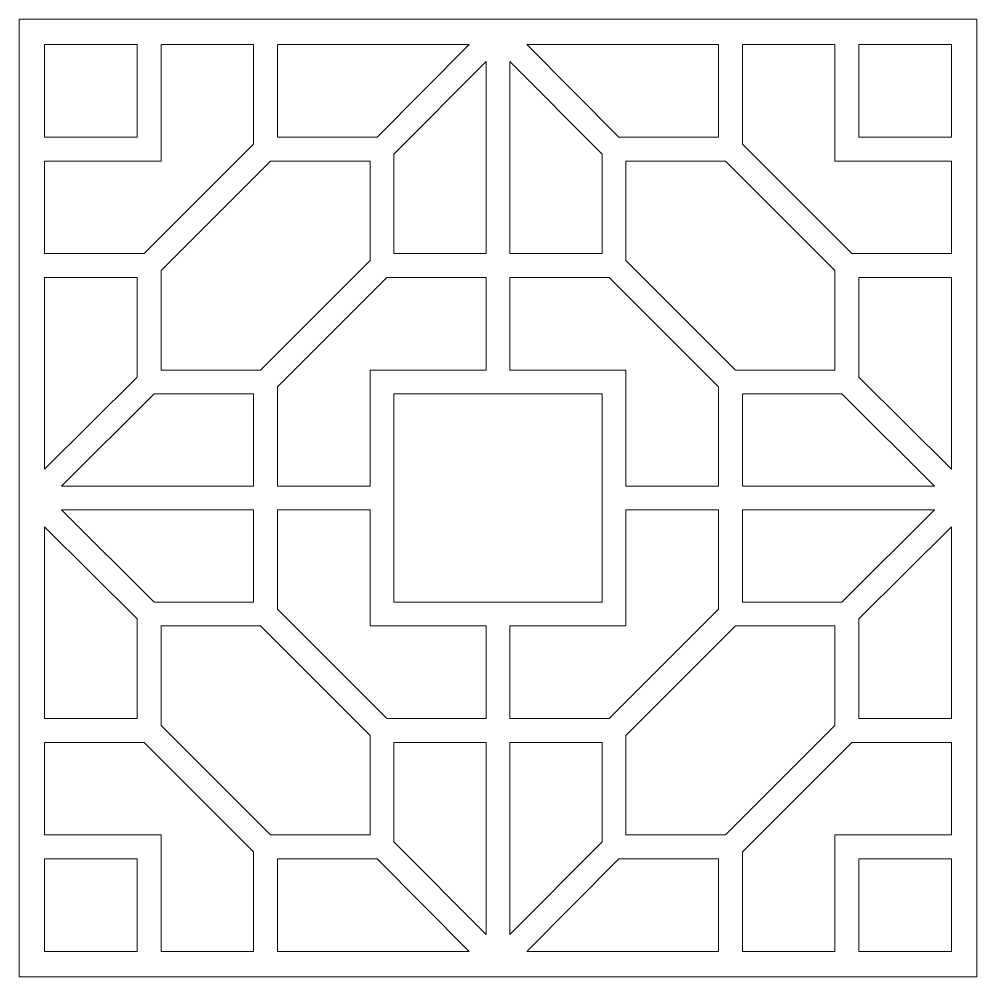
# Model space of a CAD drawing. Header units: centimetres. Extents: x -5.6 to 8.1, y -14.8 to 13.3.
# Drawn here: x -5.64 to 8.06, y -14.84 to -1.14 of the extents above; entities that cross this region are included whole.
import ezdxf

# ---------------------------------------------------------------- set-up
doc = ezdxf.new("R2010")
doc.units = ezdxf.units.CM
doc.header["$MEASUREMENT"] = 0
doc.layers.add('layer 1', color=7, linetype='Continuous')

msp = doc.modelspace()

# ---------------------------------------------------------------- linework, layer by layer
at = {"layer": 'layer 1', "color": 242, "lineweight": 9}
for points, knots in [([(-5.63918, -1.14073), (-5.63918, -1.14073), (8.06124, -1.14073), (8.06124, -1.14073), (8.06124, -1.14073), (8.06124, -1.14073), (8.06124, -14.84115), (8.06124, -14.84115), (8.06124, -14.84115), (8.06124, -14.84115), (-5.63918, -14.84115), (-5.63918, -14.84115), (-5.63918, -14.84115), (-5.63918, -14.84115), (-5.63918, -1.14073), (-5.63918, -1.14073), (-5.63918, -1.14073), (-5.63918, -1.14073), (-5.63918, -1.14073), (-5.63918, -1.14073)], [0, 0, 0, 0, 0.16666667, 0.16666667, 0.16666667, 0.16666667, 0.33333333, 0.33333333, 0.33333333, 0.33333333, 0.5, 0.5, 0.5, 0.5, 0.66666667, 0.66666667, 0.66666667, 0.66666667, 1, 1, 1, 1]), ([(-5.27505, -2.82939), (-5.27505, -2.82939), (-3.95052, -2.82939), (-3.95052, -2.82939), (-3.95052, -2.82939), (-3.95052, -2.82939), (-3.95052, -1.50486), (-3.95052, -1.50486), (-3.95052, -1.50486), (-3.95052, -1.50486), (-5.27505, -1.50486), (-5.27505, -1.50486), (-5.27505, -1.50486), (-5.27505, -1.50486), (-5.27505, -2.82939), (-5.27505, -2.82939), (-5.27505, -2.82939), (-5.27505, -2.82939), (-5.27505, -2.82939), (-5.27505, -2.82939)], [0, 0, 0, 0, 0.16666667, 0.16666667, 0.16666667, 0.16666667, 0.33333333, 0.33333333, 0.33333333, 0.33333333, 0.5, 0.5, 0.5, 0.5, 0.66666667, 0.66666667, 0.66666667, 0.66666667, 1, 1, 1, 1]), ([(-5.27505, -4.49528), (-5.27505, -4.49528), (-3.85052, -4.49528), (-3.85052, -4.49528), (-3.85052, -4.49528), (-3.85052, -4.49528), (-2.28463, -2.92937), (-2.28463, -2.92937), (-2.28463, -2.92937), (-2.28463, -2.92937), (-2.28463, -1.50486), (-2.28463, -1.50486), (-2.28463, -1.50486), (-2.28463, -1.50486), (-3.60915, -1.50486), (-3.60915, -1.50486), (-3.60915, -1.50486), (-3.60915, -1.50486), (-3.60915, -3.17076), (-3.60915, -3.17076), (-3.60915, -3.17076), (-3.60915, -3.17076), (-5.27505, -3.17076), (-5.27505, -3.17076), (-5.27505, -3.17076), (-5.27505, -3.17076), (-5.27505, -4.49528), (-5.27505, -4.49528), (-5.27505, -4.49528), (-5.27505, -4.49528), (-5.27505, -4.49528), (-5.27505, -4.49528)], [0, 0, 0, 0, 0.11111111, 0.11111111, 0.11111111, 0.11111111, 0.22222222, 0.22222222, 0.22222222, 0.22222222, 0.33333333, 0.33333333, 0.33333333, 0.33333333, 0.44444444, 0.44444444, 0.44444444, 0.44444444, 0.55555556, 0.55555556, 0.55555556, 0.55555556, 0.66666667, 0.66666667, 0.66666667, 0.66666667, 0.77777778, 0.77777778, 0.77777778, 0.77777778, 1, 1, 1, 1]), ([(-1.94325, -2.82939), (-1.94325, -2.82939), (-1.94325, -1.50486), (-1.94325, -1.50486), (-1.94325, -1.50486), (-1.94325, -1.50486), (0.79959, -1.50486), (0.79959, -1.50486), (0.79959, -1.50486), (0.79959, -1.50486), (-0.51811, -2.82939), (-0.51811, -2.82939), (-0.51811, -2.82939), (-0.51811, -2.82939), (-1.94325, -2.82939), (-1.94325, -2.82939), (-1.94325, -2.82939), (-1.94325, -2.82939), (-1.94325, -2.82939), (-1.94325, -2.82939)], [0, 0, 0, 0, 0.16666667, 0.16666667, 0.16666667, 0.16666667, 0.33333333, 0.33333333, 0.33333333, 0.33333333, 0.5, 0.5, 0.5, 0.5, 0.66666667, 0.66666667, 0.66666667, 0.66666667, 1, 1, 1, 1]), ([(1.62248, -1.50486), (1.62248, -1.50486), (4.36531, -1.50486), (4.36531, -1.50486), (4.36531, -1.50486), (4.36531, -1.50486), (4.36531, -2.82939), (4.36531, -2.82939), (4.36531, -2.82939), (4.36531, -2.82939), (2.94018, -2.82939), (2.94018, -2.82939), (2.94018, -2.82939), (2.94018, -2.82939), (1.62248, -1.50486), (1.62248, -1.50486), (1.62248, -1.50486), (1.62248, -1.50486), (1.62248, -1.50486), (1.62248, -1.50486)], [0, 0, 0, 0, 0.16666667, 0.16666667, 0.16666667, 0.16666667, 0.33333333, 0.33333333, 0.33333333, 0.33333333, 0.5, 0.5, 0.5, 0.5, 0.66666667, 0.66666667, 0.66666667, 0.66666667, 1, 1, 1, 1]), ([(4.70669, -2.92937), (4.70669, -2.92937), (6.2726, -4.49528), (6.2726, -4.49528), (6.2726, -4.49528), (6.2726, -4.49528), (7.69711, -4.49528), (7.69711, -4.49528), (7.69711, -4.49528), (7.69711, -4.49528), (7.69711, -3.17076), (7.69711, -3.17076), (7.69711, -3.17076), (7.69711, -3.17076), (6.03121, -3.17076), (6.03121, -3.17076), (6.03121, -3.17076), (6.03121, -3.17076), (6.03121, -1.50486), (6.03121, -1.50486), (6.03121, -1.50486), (6.03121, -1.50486), (4.70669, -1.50486), (4.70669, -1.50486), (4.70669, -1.50486), (4.70669, -1.50486), (4.70669, -2.92937), (4.70669, -2.92937), (4.70669, -2.92937), (4.70669, -2.92937), (4.70669, -2.92937), (4.70669, -2.92937)], [0, 0, 0, 0, 0.11111111, 0.11111111, 0.11111111, 0.11111111, 0.22222222, 0.22222222, 0.22222222, 0.22222222, 0.33333333, 0.33333333, 0.33333333, 0.33333333, 0.44444444, 0.44444444, 0.44444444, 0.44444444, 0.55555556, 0.55555556, 0.55555556, 0.55555556, 0.66666667, 0.66666667, 0.66666667, 0.66666667, 0.77777778, 0.77777778, 0.77777778, 0.77777778, 1, 1, 1, 1]), ([(6.37258, -2.82939), (6.37258, -2.82939), (6.37258, -1.50486), (6.37258, -1.50486), (6.37258, -1.50486), (6.37258, -1.50486), (7.69711, -1.50486), (7.69711, -1.50486), (7.69711, -1.50486), (7.69711, -1.50486), (7.69711, -2.82939), (7.69711, -2.82939), (7.69711, -2.82939), (7.69711, -2.82939), (6.37258, -2.82939), (6.37258, -2.82939), (6.37258, -2.82939), (6.37258, -2.82939), (6.37258, -2.82939), (6.37258, -2.82939)], [0, 0, 0, 0, 0.16666667, 0.16666667, 0.16666667, 0.16666667, 0.33333333, 0.33333333, 0.33333333, 0.33333333, 0.5, 0.5, 0.5, 0.5, 0.66666667, 0.66666667, 0.66666667, 0.66666667, 1, 1, 1, 1]), ([(-0.27735, -4.49528), (-0.27735, -4.49528), (-0.27735, -3.0714), (-0.27735, -3.0714), (-0.27735, -3.0714), (-0.27735, -3.0714), (1.04034, -1.74687), (1.04034, -1.74687), (1.04034, -1.74687), (1.04034, -1.74687), (1.04034, -4.49528), (1.04034, -4.49528), (1.04034, -4.49528), (1.04034, -4.49528), (-0.27735, -4.49528), (-0.27735, -4.49528), (-0.27735, -4.49528), (-0.27735, -4.49528), (-0.27735, -4.49528), (-0.27735, -4.49528)], [0, 0, 0, 0, 0.16666667, 0.16666667, 0.16666667, 0.16666667, 0.33333333, 0.33333333, 0.33333333, 0.33333333, 0.5, 0.5, 0.5, 0.5, 0.66666667, 0.66666667, 0.66666667, 0.66666667, 1, 1, 1, 1]), ([(1.38172, -4.49528), (1.38172, -4.49528), (1.38172, -1.74687), (1.38172, -1.74687), (1.38172, -1.74687), (1.38172, -1.74687), (2.69941, -3.0714), (2.69941, -3.0714), (2.69941, -3.0714), (2.69941, -3.0714), (2.69941, -4.49528), (2.69941, -4.49528), (2.69941, -4.49528), (2.69941, -4.49528), (1.38172, -4.49528), (1.38172, -4.49528), (1.38172, -4.49528), (1.38172, -4.49528), (1.38172, -4.49528), (1.38172, -4.49528)], [0, 0, 0, 0, 0.16666667, 0.16666667, 0.16666667, 0.16666667, 0.33333333, 0.33333333, 0.33333333, 0.33333333, 0.5, 0.5, 0.5, 0.5, 0.66666667, 0.66666667, 0.66666667, 0.66666667, 1, 1, 1, 1]), ([(-3.60915, -6.16118), (-3.60915, -6.16118), (-2.18463, -6.16118), (-2.18463, -6.16118), (-2.18463, -6.16118), (-2.18463, -6.16118), (-0.61873, -4.59527), (-0.61873, -4.59527), (-0.61873, -4.59527), (-0.61873, -4.59527), (-0.61873, -3.17076), (-0.61873, -3.17076), (-0.61873, -3.17076), (-0.61873, -3.17076), (-2.04324, -3.17076), (-2.04324, -3.17076), (-2.04324, -3.17076), (-2.04324, -3.17076), (-3.60915, -4.73667), (-3.60915, -4.73667), (-3.60915, -4.73667), (-3.60915, -4.73667), (-3.60915, -6.16118), (-3.60915, -6.16118), (-3.60915, -6.16118), (-3.60915, -6.16118), (-3.60915, -6.16118), (-3.60915, -6.16118)], [0, 0, 0, 0, 0.125, 0.125, 0.125, 0.125, 0.25, 0.25, 0.25, 0.25, 0.375, 0.375, 0.375, 0.375, 0.5, 0.5, 0.5, 0.5, 0.625, 0.625, 0.625, 0.625, 0.75, 0.75, 0.75, 0.75, 1, 1, 1, 1]), ([(3.04079, -4.59527), (3.04079, -4.59527), (3.04079, -3.17076), (3.04079, -3.17076), (3.04079, -3.17076), (3.04079, -3.17076), (4.46531, -3.17076), (4.46531, -3.17076), (4.46531, -3.17076), (4.46531, -3.17076), (6.03121, -4.73667), (6.03121, -4.73667), (6.03121, -4.73667), (6.03121, -4.73667), (6.03121, -6.16118), (6.03121, -6.16118), (6.03121, -6.16118), (6.03121, -6.16118), (4.6067, -6.16118), (4.6067, -6.16118), (4.6067, -6.16118), (4.6067, -6.16118), (3.04079, -4.59527), (3.04079, -4.59527), (3.04079, -4.59527), (3.04079, -4.59527), (3.04079, -4.59527), (3.04079, -4.59527)], [0, 0, 0, 0, 0.125, 0.125, 0.125, 0.125, 0.25, 0.25, 0.25, 0.25, 0.375, 0.375, 0.375, 0.375, 0.5, 0.5, 0.5, 0.5, 0.625, 0.625, 0.625, 0.625, 0.75, 0.75, 0.75, 0.75, 1, 1, 1, 1]), ([(-5.27505, -7.57949), (-5.27505, -7.57949), (-3.95052, -6.26179), (-3.95052, -6.26179), (-3.95052, -6.26179), (-3.95052, -6.26179), (-3.95052, -4.83666), (-3.95052, -4.83666), (-3.95052, -4.83666), (-3.95052, -4.83666), (-5.27505, -4.83666), (-5.27505, -4.83666), (-5.27505, -4.83666), (-5.27505, -4.83666), (-5.27505, -7.57949), (-5.27505, -7.57949), (-5.27505, -7.57949), (-5.27505, -7.57949), (-5.27505, -7.57949), (-5.27505, -7.57949)], [0, 0, 0, 0, 0.16666667, 0.16666667, 0.16666667, 0.16666667, 0.33333333, 0.33333333, 0.33333333, 0.33333333, 0.5, 0.5, 0.5, 0.5, 0.66666667, 0.66666667, 0.66666667, 0.66666667, 1, 1, 1, 1]), ([(-1.94325, -7.82025), (-1.94325, -7.82025), (-0.61873, -7.82025), (-0.61873, -7.82025), (-0.61873, -7.82025), (-0.61873, -7.82025), (-0.61873, -6.16118), (-0.61873, -6.16118), (-0.61873, -6.16118), (-0.61873, -6.16118), (1.04034, -6.16118), (1.04034, -6.16118), (1.04034, -6.16118), (1.04034, -6.16118), (1.04034, -4.83666), (1.04034, -4.83666), (1.04034, -4.83666), (1.04034, -4.83666), (-0.37734, -4.83666), (-0.37734, -4.83666), (-0.37734, -4.83666), (-0.37734, -4.83666), (-1.94325, -6.40257), (-1.94325, -6.40257), (-1.94325, -6.40257), (-1.94325, -6.40257), (-1.94325, -7.82025), (-1.94325, -7.82025), (-1.94325, -7.82025), (-1.94325, -7.82025), (-1.94325, -7.82025), (-1.94325, -7.82025)], [0, 0, 0, 0, 0.11111111, 0.11111111, 0.11111111, 0.11111111, 0.22222222, 0.22222222, 0.22222222, 0.22222222, 0.33333333, 0.33333333, 0.33333333, 0.33333333, 0.44444444, 0.44444444, 0.44444444, 0.44444444, 0.55555556, 0.55555556, 0.55555556, 0.55555556, 0.66666667, 0.66666667, 0.66666667, 0.66666667, 0.77777778, 0.77777778, 0.77777778, 0.77777778, 1, 1, 1, 1]), ([(1.38172, -6.16118), (1.38172, -6.16118), (1.38172, -4.83666), (1.38172, -4.83666), (1.38172, -4.83666), (1.38172, -4.83666), (2.79941, -4.83666), (2.79941, -4.83666), (2.79941, -4.83666), (2.79941, -4.83666), (4.36531, -6.40257), (4.36531, -6.40257), (4.36531, -6.40257), (4.36531, -6.40257), (4.36531, -7.82025), (4.36531, -7.82025), (4.36531, -7.82025), (4.36531, -7.82025), (3.04079, -7.82025), (3.04079, -7.82025), (3.04079, -7.82025), (3.04079, -7.82025), (3.04079, -6.16118), (3.04079, -6.16118), (3.04079, -6.16118), (3.04079, -6.16118), (1.38172, -6.16118), (1.38172, -6.16118), (1.38172, -6.16118), (1.38172, -6.16118), (1.38172, -6.16118), (1.38172, -6.16118)], [0, 0, 0, 0, 0.11111111, 0.11111111, 0.11111111, 0.11111111, 0.22222222, 0.22222222, 0.22222222, 0.22222222, 0.33333333, 0.33333333, 0.33333333, 0.33333333, 0.44444444, 0.44444444, 0.44444444, 0.44444444, 0.55555556, 0.55555556, 0.55555556, 0.55555556, 0.66666667, 0.66666667, 0.66666667, 0.66666667, 0.77777778, 0.77777778, 0.77777778, 0.77777778, 1, 1, 1, 1]), ([(7.69711, -7.57949), (7.69711, -7.57949), (6.37258, -6.26179), (6.37258, -6.26179), (6.37258, -6.26179), (6.37258, -6.26179), (6.37258, -4.83666), (6.37258, -4.83666), (6.37258, -4.83666), (6.37258, -4.83666), (7.69711, -4.83666), (7.69711, -4.83666), (7.69711, -4.83666), (7.69711, -4.83666), (7.69711, -7.57949), (7.69711, -7.57949), (7.69711, -7.57949), (7.69711, -7.57949), (7.69711, -7.57949), (7.69711, -7.57949)], [0, 0, 0, 0, 0.16666667, 0.16666667, 0.16666667, 0.16666667, 0.33333333, 0.33333333, 0.33333333, 0.33333333, 0.5, 0.5, 0.5, 0.5, 0.66666667, 0.66666667, 0.66666667, 0.66666667, 1, 1, 1, 1]), ([(-5.03302, -7.82025), (-5.03302, -7.82025), (-2.28463, -7.82025), (-2.28463, -7.82025), (-2.28463, -7.82025), (-2.28463, -7.82025), (-2.28463, -6.50256), (-2.28463, -6.50256), (-2.28463, -6.50256), (-2.28463, -6.50256), (-3.7085, -6.50256), (-3.7085, -6.50256), (-3.7085, -6.50256), (-3.7085, -6.50256), (-5.03302, -7.82025), (-5.03302, -7.82025), (-5.03302, -7.82025), (-5.03302, -7.82025), (-5.03302, -7.82025), (-5.03302, -7.82025)], [0, 0, 0, 0, 0.16666667, 0.16666667, 0.16666667, 0.16666667, 0.33333333, 0.33333333, 0.33333333, 0.33333333, 0.5, 0.5, 0.5, 0.5, 0.66666667, 0.66666667, 0.66666667, 0.66666667, 1, 1, 1, 1]), ([(-0.27735, -6.50256), (-0.27735, -6.50256), (2.69941, -6.50256), (2.69941, -6.50256), (2.69941, -6.50256), (2.69941, -6.50256), (2.69941, -9.47932), (2.69941, -9.47932), (2.69941, -9.47932), (2.69941, -9.47932), (-0.27735, -9.47932), (-0.27735, -9.47932), (-0.27735, -9.47932), (-0.27735, -9.47932), (-0.27735, -6.50256), (-0.27735, -6.50256), (-0.27735, -6.50256), (-0.27735, -6.50256), (-0.27735, -6.50256), (-0.27735, -6.50256)], [0, 0, 0, 0, 0.16666667, 0.16666667, 0.16666667, 0.16666667, 0.33333333, 0.33333333, 0.33333333, 0.33333333, 0.5, 0.5, 0.5, 0.5, 0.66666667, 0.66666667, 0.66666667, 0.66666667, 1, 1, 1, 1]), ([(4.70669, -7.82025), (4.70669, -7.82025), (7.4551, -7.82025), (7.4551, -7.82025), (7.4551, -7.82025), (7.4551, -7.82025), (6.13057, -6.50256), (6.13057, -6.50256), (6.13057, -6.50256), (6.13057, -6.50256), (4.70669, -6.50256), (4.70669, -6.50256), (4.70669, -6.50256), (4.70669, -6.50256), (4.70669, -7.82025), (4.70669, -7.82025), (4.70669, -7.82025), (4.70669, -7.82025), (4.70669, -7.82025), (4.70669, -7.82025)], [0, 0, 0, 0, 0.16666667, 0.16666667, 0.16666667, 0.16666667, 0.33333333, 0.33333333, 0.33333333, 0.33333333, 0.5, 0.5, 0.5, 0.5, 0.66666667, 0.66666667, 0.66666667, 0.66666667, 1, 1, 1, 1]), ([(-5.03302, -8.16163), (-5.03302, -8.16163), (-3.7085, -9.47932), (-3.7085, -9.47932), (-3.7085, -9.47932), (-3.7085, -9.47932), (-2.28463, -9.47932), (-2.28463, -9.47932), (-2.28463, -9.47932), (-2.28463, -9.47932), (-2.28463, -8.16163), (-2.28463, -8.16163), (-2.28463, -8.16163), (-2.28463, -8.16163), (-5.03302, -8.16163), (-5.03302, -8.16163), (-5.03302, -8.16163), (-5.03302, -8.16163), (-5.03302, -8.16163), (-5.03302, -8.16163)], [0, 0, 0, 0, 0.16666667, 0.16666667, 0.16666667, 0.16666667, 0.33333333, 0.33333333, 0.33333333, 0.33333333, 0.5, 0.5, 0.5, 0.5, 0.66666667, 0.66666667, 0.66666667, 0.66666667, 1, 1, 1, 1]), ([(-0.37734, -11.14522), (-0.37734, -11.14522), (1.04034, -11.14522), (1.04034, -11.14522), (1.04034, -11.14522), (1.04034, -11.14522), (1.04034, -9.8207), (1.04034, -9.8207), (1.04034, -9.8207), (1.04034, -9.8207), (-0.61873, -9.8207), (-0.61873, -9.8207), (-0.61873, -9.8207), (-0.61873, -9.8207), (-0.61873, -8.16163), (-0.61873, -8.16163), (-0.61873, -8.16163), (-0.61873, -8.16163), (-1.94325, -8.16163), (-1.94325, -8.16163), (-1.94325, -8.16163), (-1.94325, -8.16163), (-1.94325, -9.57931), (-1.94325, -9.57931), (-1.94325, -9.57931), (-1.94325, -9.57931), (-0.37734, -11.14522), (-0.37734, -11.14522), (-0.37734, -11.14522), (-0.37734, -11.14522), (-0.37734, -11.14522), (-0.37734, -11.14522)], [0, 0, 0, 0, 0.11111111, 0.11111111, 0.11111111, 0.11111111, 0.22222222, 0.22222222, 0.22222222, 0.22222222, 0.33333333, 0.33333333, 0.33333333, 0.33333333, 0.44444444, 0.44444444, 0.44444444, 0.44444444, 0.55555556, 0.55555556, 0.55555556, 0.55555556, 0.66666667, 0.66666667, 0.66666667, 0.66666667, 0.77777778, 0.77777778, 0.77777778, 0.77777778, 1, 1, 1, 1]), ([(1.38172, -11.14522), (1.38172, -11.14522), (1.38172, -9.8207), (1.38172, -9.8207), (1.38172, -9.8207), (1.38172, -9.8207), (3.04079, -9.8207), (3.04079, -9.8207), (3.04079, -9.8207), (3.04079, -9.8207), (3.04079, -8.16163), (3.04079, -8.16163), (3.04079, -8.16163), (3.04079, -8.16163), (4.36531, -8.16163), (4.36531, -8.16163), (4.36531, -8.16163), (4.36531, -8.16163), (4.36531, -9.57931), (4.36531, -9.57931), (4.36531, -9.57931), (4.36531, -9.57931), (2.79941, -11.14522), (2.79941, -11.14522), (2.79941, -11.14522), (2.79941, -11.14522), (1.38172, -11.14522), (1.38172, -11.14522), (1.38172, -11.14522), (1.38172, -11.14522), (1.38172, -11.14522), (1.38172, -11.14522)], [0, 0, 0, 0, 0.11111111, 0.11111111, 0.11111111, 0.11111111, 0.22222222, 0.22222222, 0.22222222, 0.22222222, 0.33333333, 0.33333333, 0.33333333, 0.33333333, 0.44444444, 0.44444444, 0.44444444, 0.44444444, 0.55555556, 0.55555556, 0.55555556, 0.55555556, 0.66666667, 0.66666667, 0.66666667, 0.66666667, 0.77777778, 0.77777778, 0.77777778, 0.77777778, 1, 1, 1, 1]), ([(4.70669, -9.47932), (4.70669, -9.47932), (4.70669, -8.16163), (4.70669, -8.16163), (4.70669, -8.16163), (4.70669, -8.16163), (7.4551, -8.16163), (7.4551, -8.16163), (7.4551, -8.16163), (7.4551, -8.16163), (6.13057, -9.47932), (6.13057, -9.47932), (6.13057, -9.47932), (6.13057, -9.47932), (4.70669, -9.47932), (4.70669, -9.47932), (4.70669, -9.47932), (4.70669, -9.47932), (4.70669, -9.47932), (4.70669, -9.47932)], [0, 0, 0, 0, 0.16666667, 0.16666667, 0.16666667, 0.16666667, 0.33333333, 0.33333333, 0.33333333, 0.33333333, 0.5, 0.5, 0.5, 0.5, 0.66666667, 0.66666667, 0.66666667, 0.66666667, 1, 1, 1, 1]), ([(-5.27505, -11.14522), (-5.27505, -11.14522), (-3.95052, -11.14522), (-3.95052, -11.14522), (-3.95052, -11.14522), (-3.95052, -11.14522), (-3.95052, -9.72009), (-3.95052, -9.72009), (-3.95052, -9.72009), (-3.95052, -9.72009), (-5.27505, -8.40239), (-5.27505, -8.40239), (-5.27505, -8.40239), (-5.27505, -8.40239), (-5.27505, -11.14522), (-5.27505, -11.14522), (-5.27505, -11.14522), (-5.27505, -11.14522), (-5.27505, -11.14522), (-5.27505, -11.14522)], [0, 0, 0, 0, 0.16666667, 0.16666667, 0.16666667, 0.16666667, 0.33333333, 0.33333333, 0.33333333, 0.33333333, 0.5, 0.5, 0.5, 0.5, 0.66666667, 0.66666667, 0.66666667, 0.66666667, 1, 1, 1, 1]), ([(6.37258, -11.14522), (6.37258, -11.14522), (6.37258, -9.72009), (6.37258, -9.72009), (6.37258, -9.72009), (6.37258, -9.72009), (7.69711, -8.40239), (7.69711, -8.40239), (7.69711, -8.40239), (7.69711, -8.40239), (7.69711, -11.14522), (7.69711, -11.14522), (7.69711, -11.14522), (7.69711, -11.14522), (6.37258, -11.14522), (6.37258, -11.14522), (6.37258, -11.14522), (6.37258, -11.14522), (6.37258, -11.14522), (6.37258, -11.14522)], [0, 0, 0, 0, 0.16666667, 0.16666667, 0.16666667, 0.16666667, 0.33333333, 0.33333333, 0.33333333, 0.33333333, 0.5, 0.5, 0.5, 0.5, 0.66666667, 0.66666667, 0.66666667, 0.66666667, 1, 1, 1, 1]), ([(-2.04324, -12.81112), (-2.04324, -12.81112), (-3.60915, -11.24521), (-3.60915, -11.24521), (-3.60915, -11.24521), (-3.60915, -11.24521), (-3.60915, -9.8207), (-3.60915, -9.8207), (-3.60915, -9.8207), (-3.60915, -9.8207), (-2.18463, -9.8207), (-2.18463, -9.8207), (-2.18463, -9.8207), (-2.18463, -9.8207), (-0.61873, -11.38661), (-0.61873, -11.38661), (-0.61873, -11.38661), (-0.61873, -11.38661), (-0.61873, -12.81112), (-0.61873, -12.81112), (-0.61873, -12.81112), (-0.61873, -12.81112), (-2.04324, -12.81112), (-2.04324, -12.81112), (-2.04324, -12.81112), (-2.04324, -12.81112), (-2.04324, -12.81112), (-2.04324, -12.81112)], [0, 0, 0, 0, 0.125, 0.125, 0.125, 0.125, 0.25, 0.25, 0.25, 0.25, 0.375, 0.375, 0.375, 0.375, 0.5, 0.5, 0.5, 0.5, 0.625, 0.625, 0.625, 0.625, 0.75, 0.75, 0.75, 0.75, 1, 1, 1, 1]), ([(3.04079, -12.81112), (3.04079, -12.81112), (3.04079, -11.38661), (3.04079, -11.38661), (3.04079, -11.38661), (3.04079, -11.38661), (4.6067, -9.8207), (4.6067, -9.8207), (4.6067, -9.8207), (4.6067, -9.8207), (6.03121, -9.8207), (6.03121, -9.8207), (6.03121, -9.8207), (6.03121, -9.8207), (6.03121, -11.24521), (6.03121, -11.24521), (6.03121, -11.24521), (6.03121, -11.24521), (4.46531, -12.81112), (4.46531, -12.81112), (4.46531, -12.81112), (4.46531, -12.81112), (3.04079, -12.81112), (3.04079, -12.81112), (3.04079, -12.81112), (3.04079, -12.81112), (3.04079, -12.81112), (3.04079, -12.81112)], [0, 0, 0, 0, 0.125, 0.125, 0.125, 0.125, 0.25, 0.25, 0.25, 0.25, 0.375, 0.375, 0.375, 0.375, 0.5, 0.5, 0.5, 0.5, 0.625, 0.625, 0.625, 0.625, 0.75, 0.75, 0.75, 0.75, 1, 1, 1, 1]), ([(-5.27505, -12.81112), (-5.27505, -12.81112), (-3.60915, -12.81112), (-3.60915, -12.81112), (-3.60915, -12.81112), (-3.60915, -12.81112), (-3.60915, -14.47702), (-3.60915, -14.47702), (-3.60915, -14.47702), (-3.60915, -14.47702), (-2.28463, -14.47702), (-2.28463, -14.47702), (-2.28463, -14.47702), (-2.28463, -14.47702), (-2.28463, -13.05251), (-2.28463, -13.05251), (-2.28463, -13.05251), (-2.28463, -13.05251), (-3.85052, -11.4866), (-3.85052, -11.4866), (-3.85052, -11.4866), (-3.85052, -11.4866), (-5.27505, -11.4866), (-5.27505, -11.4866), (-5.27505, -11.4866), (-5.27505, -11.4866), (-5.27505, -12.81112), (-5.27505, -12.81112), (-5.27505, -12.81112), (-5.27505, -12.81112), (-5.27505, -12.81112), (-5.27505, -12.81112)], [0, 0, 0, 0, 0.11111111, 0.11111111, 0.11111111, 0.11111111, 0.22222222, 0.22222222, 0.22222222, 0.22222222, 0.33333333, 0.33333333, 0.33333333, 0.33333333, 0.44444444, 0.44444444, 0.44444444, 0.44444444, 0.55555556, 0.55555556, 0.55555556, 0.55555556, 0.66666667, 0.66666667, 0.66666667, 0.66666667, 0.77777778, 0.77777778, 0.77777778, 0.77777778, 1, 1, 1, 1]), ([(1.04034, -14.23501), (1.04034, -14.23501), (-0.27735, -12.91048), (-0.27735, -12.91048), (-0.27735, -12.91048), (-0.27735, -12.91048), (-0.27735, -11.4866), (-0.27735, -11.4866), (-0.27735, -11.4866), (-0.27735, -11.4866), (1.04034, -11.4866), (1.04034, -11.4866), (1.04034, -11.4866), (1.04034, -11.4866), (1.04034, -14.23501), (1.04034, -14.23501), (1.04034, -14.23501), (1.04034, -14.23501), (1.04034, -14.23501), (1.04034, -14.23501)], [0, 0, 0, 0, 0.16666667, 0.16666667, 0.16666667, 0.16666667, 0.33333333, 0.33333333, 0.33333333, 0.33333333, 0.5, 0.5, 0.5, 0.5, 0.66666667, 0.66666667, 0.66666667, 0.66666667, 1, 1, 1, 1]), ([(1.38172, -14.23501), (1.38172, -14.23501), (1.38172, -11.4866), (1.38172, -11.4866), (1.38172, -11.4866), (1.38172, -11.4866), (2.69941, -11.4866), (2.69941, -11.4866), (2.69941, -11.4866), (2.69941, -11.4866), (2.69941, -12.91048), (2.69941, -12.91048), (2.69941, -12.91048), (2.69941, -12.91048), (1.38172, -14.23501), (1.38172, -14.23501), (1.38172, -14.23501), (1.38172, -14.23501), (1.38172, -14.23501), (1.38172, -14.23501)], [0, 0, 0, 0, 0.16666667, 0.16666667, 0.16666667, 0.16666667, 0.33333333, 0.33333333, 0.33333333, 0.33333333, 0.5, 0.5, 0.5, 0.5, 0.66666667, 0.66666667, 0.66666667, 0.66666667, 1, 1, 1, 1]), ([(4.70669, -14.47702), (4.70669, -14.47702), (6.03121, -14.47702), (6.03121, -14.47702), (6.03121, -14.47702), (6.03121, -14.47702), (6.03121, -12.81112), (6.03121, -12.81112), (6.03121, -12.81112), (6.03121, -12.81112), (7.69711, -12.81112), (7.69711, -12.81112), (7.69711, -12.81112), (7.69711, -12.81112), (7.69711, -11.4866), (7.69711, -11.4866), (7.69711, -11.4866), (7.69711, -11.4866), (6.2726, -11.4866), (6.2726, -11.4866), (6.2726, -11.4866), (6.2726, -11.4866), (4.70669, -13.05251), (4.70669, -13.05251), (4.70669, -13.05251), (4.70669, -13.05251), (4.70669, -14.47702), (4.70669, -14.47702), (4.70669, -14.47702), (4.70669, -14.47702), (4.70669, -14.47702), (4.70669, -14.47702)], [0, 0, 0, 0, 0.11111111, 0.11111111, 0.11111111, 0.11111111, 0.22222222, 0.22222222, 0.22222222, 0.22222222, 0.33333333, 0.33333333, 0.33333333, 0.33333333, 0.44444444, 0.44444444, 0.44444444, 0.44444444, 0.55555556, 0.55555556, 0.55555556, 0.55555556, 0.66666667, 0.66666667, 0.66666667, 0.66666667, 0.77777778, 0.77777778, 0.77777778, 0.77777778, 1, 1, 1, 1]), ([(-5.27505, -14.47702), (-5.27505, -14.47702), (-3.95052, -14.47702), (-3.95052, -14.47702), (-3.95052, -14.47702), (-3.95052, -14.47702), (-3.95052, -13.15249), (-3.95052, -13.15249), (-3.95052, -13.15249), (-3.95052, -13.15249), (-5.27505, -13.15249), (-5.27505, -13.15249), (-5.27505, -13.15249), (-5.27505, -13.15249), (-5.27505, -14.47702), (-5.27505, -14.47702), (-5.27505, -14.47702), (-5.27505, -14.47702), (-5.27505, -14.47702), (-5.27505, -14.47702)], [0, 0, 0, 0, 0.16666667, 0.16666667, 0.16666667, 0.16666667, 0.33333333, 0.33333333, 0.33333333, 0.33333333, 0.5, 0.5, 0.5, 0.5, 0.66666667, 0.66666667, 0.66666667, 0.66666667, 1, 1, 1, 1]), ([(-1.94325, -14.47702), (-1.94325, -14.47702), (0.79959, -14.47702), (0.79959, -14.47702), (0.79959, -14.47702), (0.79959, -14.47702), (-0.51811, -13.15249), (-0.51811, -13.15249), (-0.51811, -13.15249), (-0.51811, -13.15249), (-1.94325, -13.15249), (-1.94325, -13.15249), (-1.94325, -13.15249), (-1.94325, -13.15249), (-1.94325, -14.47702), (-1.94325, -14.47702), (-1.94325, -14.47702), (-1.94325, -14.47702), (-1.94325, -14.47702), (-1.94325, -14.47702)], [0, 0, 0, 0, 0.16666667, 0.16666667, 0.16666667, 0.16666667, 0.33333333, 0.33333333, 0.33333333, 0.33333333, 0.5, 0.5, 0.5, 0.5, 0.66666667, 0.66666667, 0.66666667, 0.66666667, 1, 1, 1, 1]), ([(1.62248, -14.47702), (1.62248, -14.47702), (4.36531, -14.47702), (4.36531, -14.47702), (4.36531, -14.47702), (4.36531, -14.47702), (4.36531, -13.15249), (4.36531, -13.15249), (4.36531, -13.15249), (4.36531, -13.15249), (2.94018, -13.15249), (2.94018, -13.15249), (2.94018, -13.15249), (2.94018, -13.15249), (1.62248, -14.47702), (1.62248, -14.47702), (1.62248, -14.47702), (1.62248, -14.47702), (1.62248, -14.47702), (1.62248, -14.47702)], [0, 0, 0, 0, 0.16666667, 0.16666667, 0.16666667, 0.16666667, 0.33333333, 0.33333333, 0.33333333, 0.33333333, 0.5, 0.5, 0.5, 0.5, 0.66666667, 0.66666667, 0.66666667, 0.66666667, 1, 1, 1, 1]), ([(6.37258, -14.47702), (6.37258, -14.47702), (7.69711, -14.47702), (7.69711, -14.47702), (7.69711, -14.47702), (7.69711, -14.47702), (7.69711, -13.15249), (7.69711, -13.15249), (7.69711, -13.15249), (7.69711, -13.15249), (6.37258, -13.15249), (6.37258, -13.15249), (6.37258, -13.15249), (6.37258, -13.15249), (6.37258, -14.47702), (6.37258, -14.47702), (6.37258, -14.47702), (6.37258, -14.47702), (6.37258, -14.47702), (6.37258, -14.47702)], [0, 0, 0, 0, 0.16666667, 0.16666667, 0.16666667, 0.16666667, 0.33333333, 0.33333333, 0.33333333, 0.33333333, 0.5, 0.5, 0.5, 0.5, 0.66666667, 0.66666667, 0.66666667, 0.66666667, 1, 1, 1, 1])]:
    msp.add_open_spline(points, degree=3, knots=knots, dxfattribs=at)

doc.saveas('drawing.dxf')
